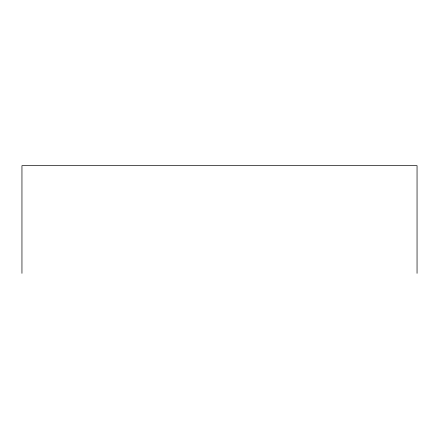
<?xml version="1.0" encoding="UTF-8"?>
<svg xmlns="http://www.w3.org/2000/svg" width="439" height="439" viewBox="0 0 439 439"><rect width="100%" height="100%" fill="white"/><g stroke="black" fill="none" stroke-linecap="round" stroke-linejoin="round"><path stroke-width="0.66" d="M417.05 273.327L417.05 165.673L21.95 165.673L21.95 273.327"/></g></svg>
